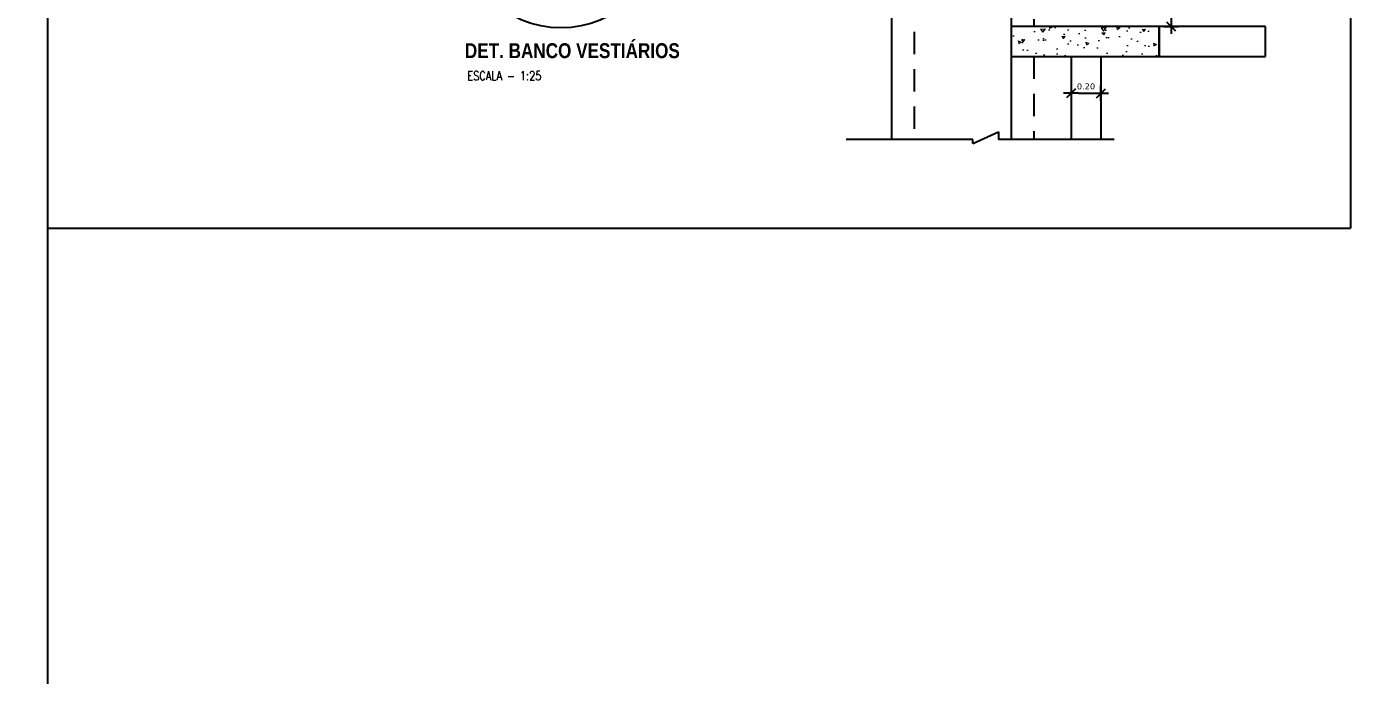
# Model space of a CAD drawing. Extents: x 25 to 1028, y -81 to 176.
# Drawn here: x 858.59 to 867.45, y 145.37 to 149.71 of the extents above; entities that cross this region are included whole.
import ezdxf

# ---------------------------------------------------------------- set-up
doc = ezdxf.new("R2010")
doc.units = 0
doc.header["$LTSCALE"] = 0.3
doc.header["$PDSIZE"] = 0.1
doc.linetypes.add('DASHED', pattern=[0.75, 0.5, -0.25])
doc.linetypes.add('HIDDEN', pattern=[9.525, 6.35, -3.175])
doc.layers.get('0').update_dxf_attribs({"linetype": 'CONTINUOUS'})
doc.layers.get('Defpoints').update_dxf_attribs({"linetype": 'CONTINUOUS'})
for name, color, linetype in [('ARQ-CTA-1_025', 1, 'CONTINUOUS'), ('ARQ_ESTRUTURA', 5, 'CONTINUOUS'), ('ARQ_VISTA0', 8, 'CONTINUOUS'), ('HACHURA', 1, 'CONTINUOUS'), ('PROJEÇÃO', 8, 'HIDDEN'), ('TEXTO', 4, 'CONTINUOUS'), ('texto2', 3, 'CONTINUOUS'), ('VISTA1', 1, 'CONTINUOUS')]:
    doc.layers.add(name, color=color, linetype=linetype)
doc.layers.add('HAT', color=8, linetype='CONTINUOUS', lineweight=15)
doc.layers.add('VPort', color=45, linetype='CONTINUOUS', plot=False)
doc.styles.add('DADÁ', font='techb___.ttf')
doc.styles.add('dls1', font='romans.shx')
doc.styles.add('FNDE Texto Cota 0025', font='verdana.ttf', dxfattribs={"height": 0.04})
doc.dimstyles.new('FNDE 1-0025', dxfattribs={"dimscale": 5, "dimtxt": 0.04, "dimasz": 0.01, "dimexe": 0.15, "dimexo": 0.15, "dimgap": 0.005, "dimtad": 1, "dimzin": 1, "dimdsep": 46, "dimtxsty": 'FNDE Texto Cota 0025', "dimblk": 'tic', "dimcen": 0.015, "dimdle": 0.15, "dimse1": 1, "dimse2": 1, "dimclrd": 251, "dimclre": 251, "dimclrt": 256, "dimaunit": 1, "dimadec": 3, "dimazin": 0, "dimtfac": 1, "dimtix": 1, "dimtmove": 2, "dimatfit": 3, "dimfxl": 0.15, "dimtvp": 1, "dimtolj": 1, "dimtzin": 0, "dimarcsym": 0})

# ---------------------------------------------------------------- blocks, each defined once
blk = doc.blocks.new('tic')
at = {"color": 251}
for p, q in [((-1, 0), (1, 0)), ((0, -1), (0, 1))]:
    blk.add_line(p, q, dxfattribs=at)
blk.add_line((-0.6, -0.6), (0.6, 0.6))
blk = doc.blocks.new('*D1098')
at = {"layer": 'ARQ-CTA-1_025', "color": 251, "lineweight": -2}
blk.add_line((865.6266, 149.267), (865.7266, 149.267), dxfattribs=at)
at = {"layer": 'Defpoints', "color": 0}
for p in [(865.5766, 149.267), (865.7766, 149.267), (865.7766, 149.267)]:
    blk.add_point(p, dxfattribs=at)
at = {"layer": 'ARQ-CTA-1_025', "color": 251, "lineweight": -2, "xscale": 0.05, "yscale": 0.05, "zscale": 0.05, "rotation": 180}
blk.add_blockref('tic', (865.5766, 149.267), dxfattribs=at)
at = {"layer": 'ARQ-CTA-1_025', "color": 251, "lineweight": -2, "xscale": 0.05, "yscale": 0.05, "zscale": 0.05}
blk.add_blockref('tic', (865.7766, 149.267), dxfattribs=at)
at = {"layer": 'ARQ-CTA-1_025', "insert": (865.6766, 149.3128), "char_height": 0.04, "attachment_point": 5, "style": 'FNDE Texto Cota 0025'}
blk.add_mtext('\\A1;0.20', dxfattribs=at)
blk = doc.blocks.new('*D1113')
at = {"layer": 'ARQ-CTA-1_025', "color": 251, "lineweight": -2}
blk.add_line((866.2455, 155.4641), (866.2455, 149.7641), dxfattribs=at)
at = {"layer": 'Defpoints', "color": 0}
for p in [(865.7766, 155.5141), (865.7766, 149.7141), (866.2455, 149.7141)]:
    blk.add_point(p, dxfattribs=at)
at = {"layer": 'ARQ-CTA-1_025', "color": 251, "lineweight": -2, "xscale": 0.05, "yscale": 0.05, "zscale": 0.05}
for p, rotation in [((866.2455, 155.5141), 90), ((866.2455, 149.7141), 270)]:
    blk.add_blockref('tic', p, dxfattribs=dict(at, rotation=rotation))
at = {"layer": 'ARQ-CTA-1_025', "insert": (866.1996, 152.6141), "char_height": 0.04, "attachment_point": 5, "rotation": 90, "style": 'FNDE Texto Cota 0025'}
blk.add_mtext('\\A1;5.80', dxfattribs=at)

msp = doc.modelspace()

# ---------------------------------------------------------------- hatches: boundary and pattern name
at = {"layer": 'HAT'}
h = msp.add_hatch(dxfattribs=at)
h.set_pattern_fill('AR-CONC', color=256, scale=0.03, angle=-45, style=0)
h.set_pattern_definition([(5, (883.21618, 219.04436), (0.13884212, -0.1654656), [0.0225, -0.2475]), (310, (883.21618, 219.04436), (0.13013044, 0.18899765), [0.018, -0.198]), (55.4514, (883.22775, 219.03057), (0.2689726, 0.02353184), [0.01912206, -0.21034263]), (1.1842, (883.2586, 219.0868), (0.1912841, -0.2615079), [0.03375, -0.37125]), (51.6356, (883.27455, 219.065), (0.4049135, 0.0083697), [0.0286831, -0.3155139]), (306.1842, (883.2586, 219.0868), (0.4049135, 0.00837), [0.027, -0.297]), (336, (883.26922, 219.05497), (0.04121474, -0.21203147), [0.0225, -0.2475]), (281, (883.26922, 219.05497), (0.2054425, 0.1022126), [0.018, -0.198]), (26.4514, (883.27265, 219.0373), (0.2466572, -0.1098191), [0.01912206, -0.21034263]), (352.5, (883.21618, 219.04436), (0.073196945, 0.068037956), [0, -0.1956, 0, -0.201, 0, -0.19875]), (322.5, (883.21618, 219.04436), (0.13947283, 0.02786188), [0, -0.1146, 0, -0.1911, 0, -0.07575]), (282.5, (883.16888, 219.09167), (0.10845623, -0.11802545), [0, -0.075, 0, -0.234, 0, -0.3105]), (272.5, (883.14766, 219.11288), (0.14494794, -0.102477), [0, -0.0975, 0, -0.1554, 0, -0.2205])])
h.paths.add_polyline_path([(866.16655003, 149.71410383), (866.16655003, 149.51410383), (865.17655003, 149.51410383), (865.17655003, 149.71410383)])

# ---------------------------------------------------------------- linework, layer by layer
at = {"layer": 'ARQ-CTA-1_025'}
for p, q in [((864.91940949, 148.92989033), (865.09172607, 149.00882691)), ((865.09172607, 149.00882691), (865.09172607, 148.95691409)), ((864.91940949, 148.95691409), (864.07190892, 148.95691409)), ((864.91940949, 148.92989033), (864.91940949, 148.95691409)), ((865.86389234, 148.95691409), (865.09172607, 148.95691409))]:
    msp.add_line(p, q, dxfattribs=at)
at = {"layer": 'ARQ_ESTRUTURA', "ltscale": 10}
msp.add_lwpolyline([(865.17655003, 149.71410383), (865.17655003, 149.51410383), (866.16655003, 149.51410383), (866.16655003, 149.71410383)], close=True, dxfattribs=at)
at = {"layer": 'ARQ_VISTA0', "color": 3}
for p, q in [((865.57655003, 149.51410383), (865.57655003, 148.95691409)), ((865.77655003, 149.51410383), (865.77655003, 148.95691409))]:
    msp.add_line(p, q, dxfattribs=at)
at = {"layer": 'HACHURA', "color": 40}
msp.add_circle((862.16436647, 150.37792274), 0.67378529, dxfattribs=at)
at = {"layer": 'PROJEÇÃO'}
msp.add_lwpolyline([(866.16655003, 149.71410383), (866.16655003, 149.51410383), (866.87655003, 149.51410383), (866.87655003, 149.71410383)], close=True, dxfattribs=at)
at = {"layer": 'VISTA1', "linetype": 'DASHED'}
for p, q in [((864.52655003, 156.17817984), (864.52655003, 148.95691409)), ((865.32655003, 155.51410383), (865.32655003, 149.71410383)), ((865.32655003, 149.51410383), (865.32655003, 148.95691409))]:
    msp.add_line(p, q, dxfattribs=at)
at = {"layer": 'VISTA1', "color": 2}
msp.add_line((865.17655003, 156.17817984), (865.17655003, 148.95691409), dxfattribs=at)
msp.add_lwpolyline([(864.37655003, 148.95691409), (864.37655003, 156.17817984)], dxfattribs=at)
at = {"layer": 'VPort'}
for p in [(867.44610578, 156.93554727), (858.72820673, 148.36432814)]:
    msp.add_line(p, (867.44610578, 148.36432814), dxfattribs=at)
msp.add_lwpolyline([(812.40033924, 175.74082968), (858.72820673, 175.74082968), (858.72820673, 133.38176682), (812.40033924, 133.38176682)], close=True, dxfattribs=at)

# ---------------------------------------------------------------- texts
at = {"layer": 'TEXTO', "style": 'dls1', "width": 0.8}
msp.add_text('ESCALA - 1:25', height=0.06, dxfattribs=at).set_placement((861.53728556, 149.35441835))
at = {"layer": 'texto2', "style": 'DADÁ'}
msp.add_text('DET. BANCO VESTIÁRIOS', height=0.1, dxfattribs=at).set_placement((861.52106277, 149.50205263))

# ---------------------------------------------------------------- dimensions: what is measured, and where the dimension line sits
at = {"layer": 'ARQ-CTA-1_025'}
dim = msp.add_linear_dim(base=(866.24554848, 149.71410383), p1=(865.77655003, 155.51410383), p2=(865.77655003, 149.71410383), angle=90, dimstyle='FNDE 1-0025', dxfattribs=at)
dim.commit()
dim.dimension.update_dxf_attribs({"geometry": '*D1113', "text_midpoint": (866.19963511, 152.61410383)})
dim = msp.add_linear_dim(base=(865.77655003, 149.26695528), p1=(865.57655003, 149.26695528), p2=(865.77655003, 149.26695528), dimstyle='FNDE 1-0025', dxfattribs=at)
dim.commit()
dim.dimension.update_dxf_attribs({"geometry": '*D1098', "text_midpoint": (865.67655003, 149.31278805)})

doc.saveas('drawing.dxf')
